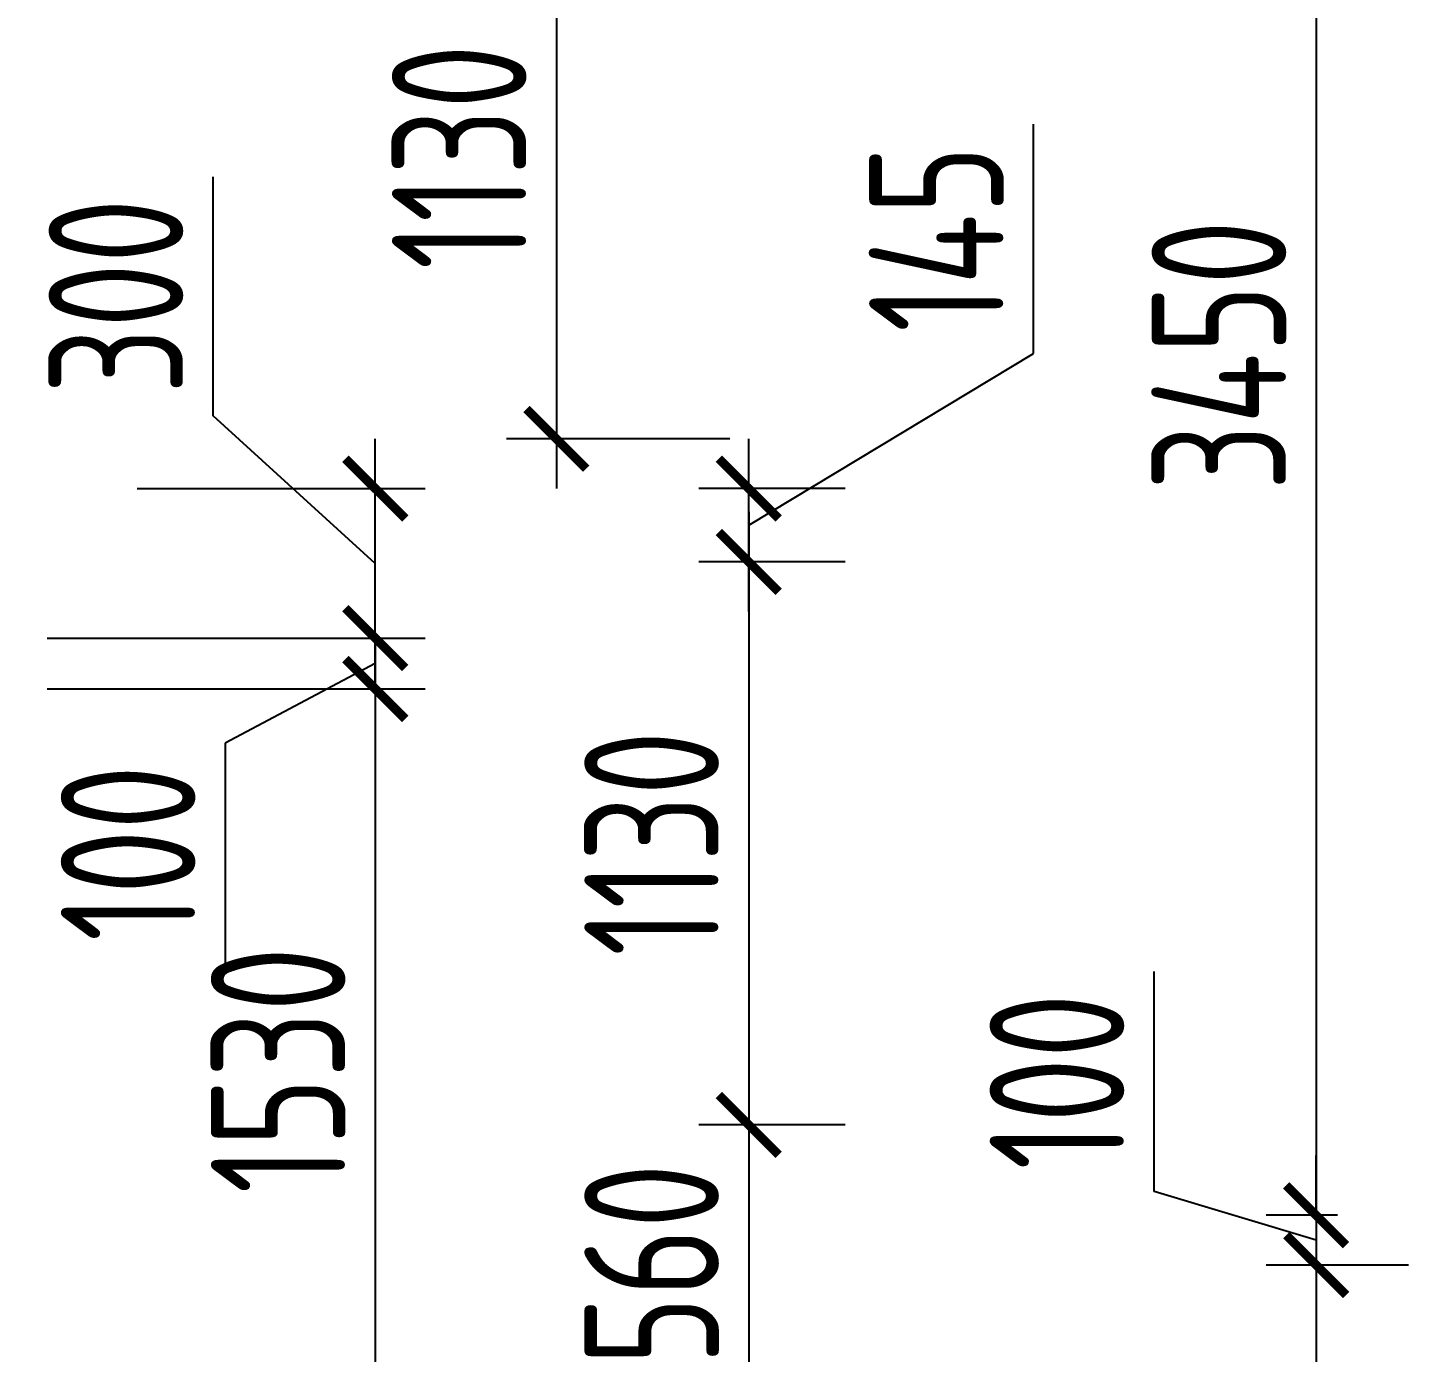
# Model space of a CAD drawing. Header units: millimetres. Extents: x -350007 to 535970, y -888 to 133718.
# Drawn here: x -212102 to -209332, y 110968 to 113626 of the extents above; entities that cross this region are included whole.
import ezdxf

# ---------------------------------------------------------------- set-up
doc = ezdxf.new("R2010")
doc.units = ezdxf.units.MM
doc.layers.add('АР_Размеры нов.', color=15, linetype='Continuous', lineweight=0)
doc.styles.add('ISOCPEUR', font='isocpeur.ttf', dxfattribs={"width": 0.7})
doc.dimstyles.new('R_100', dxfattribs={"dimtxt": 270, "dimasz": 120, "dimexe": 100, "dimexo": 0, "dimgap": 60, "dimtad": 1, "dimdec": 0, "dimrnd": 5, "dimzin": 0, "dimdsep": 46, "dimtxsty": 'ISOCPEUR', "dimblk": 'ARCHTICK', "dimcen": 0, "dimdle": 100, "dimclrd": 256, "dimclre": 256, "dimclrt": 256, "dimadec": 0, "dimazin": 0, "dimtfac": 2, "dimtdec": 0, "dimtofl": 0, "dimtmove": 1, "dimatfit": 3, "dimfxl": 1, "dimtvp": 3, "dimtolj": 1, "dimtzin": 0, "dimarcsym": 0})

# ---------------------------------------------------------------- blocks, each defined once
blk = doc.blocks.new('_ArchTick')
at = {"color": 0, "linetype": 'ByBlock', "const_width": 0.15}
blk.add_lwpolyline([(-0.5, -0.5), (0.5, 0.5)], dxfattribs=at)
blk = doc.blocks.new('*D2849')
at = {"layer": 'АР_Размеры нов.', "lineweight": -2, "ltscale": 100, "transparency": 16777216}
for p, q in [((-211404.8, 112398.7), (-211404.8, 110668.7)), ((-212063.2, 112298.7), (-211304.8, 112298.7)), ((-212063.2, 110768.7), (-211304.8, 110768.7))]:
    blk.add_line(p, q, dxfattribs=at)
at = {"layer": 'АР_Размеры нов.', "lineweight": -2, "ltscale": 100, "transparency": 16777216, "xscale": 120, "yscale": 120, "zscale": 120}
for p, rotation in [((-211404.8, 112298.7), 90), ((-211404.8, 110768.7), 270)]:
    blk.add_blockref('_ArchTick', p, dxfattribs=dict(at, rotation=rotation))
at = {"layer": 'АР_Размеры нов.', "ltscale": 100, "transparency": 16777216, "insert": (-211599.8, 111533.7), "char_height": 270, "attachment_point": 5, "rotation": 90, "style": 'ISOCPEUR'}
blk.add_mtext('\\A1;1530', dxfattribs=at)
blk = doc.blocks.new('*D2850')
at = {"layer": 'АР_Размеры нов.', "lineweight": -2, "ltscale": 100, "transparency": 16777216}
for p, q in [((-210655.5, 112653.9), (-210655.5, 111323.9)), ((-210461.8, 112553.9), (-210755.5, 112553.9)), ((-210476.8, 111423.9), (-210755.5, 111423.9))]:
    blk.add_line(p, q, dxfattribs=at)
at = {"layer": 'АР_Размеры нов.', "lineweight": -2, "ltscale": 100, "transparency": 16777216, "xscale": 120, "yscale": 120, "zscale": 120}
for p, rotation in [((-210655.5, 112553.9), 90), ((-210655.5, 111423.9), 270)]:
    blk.add_blockref('_ArchTick', p, dxfattribs=dict(at, rotation=rotation))
at = {"layer": 'АР_Размеры нов.', "ltscale": 100, "transparency": 16777216, "insert": (-210850.5, 111988.9), "char_height": 270, "attachment_point": 5, "rotation": 90, "style": 'ISOCPEUR'}
blk.add_mtext('\\A1;1130', dxfattribs=at)
blk = doc.blocks.new('*D2638')
at = {"layer": 'АР_Размеры нов.', "lineweight": -2, "ltscale": 100, "transparency": 16777216}
for p, q in [((-211404.8, 112400.7), (-211404.8, 112520.7)), ((-212063.2, 112400.7), (-211304.8, 112400.7)), ((-211404.8, 112400.7), (-211404.8, 112298.7)), ((-211404.8, 112349.7), (-211705.8, 112189.8)), ((-212063.2, 112298.7), (-211304.8, 112298.7)), ((-211404.8, 112298.7), (-211404.8, 112178.7)), ((-211705.8, 112189.8), (-211705.8, 111748.5))]:
    blk.add_line(p, q, dxfattribs=at)
at = {"layer": 'АР_Размеры нов.', "lineweight": -2, "ltscale": 100, "transparency": 16777216, "xscale": 120, "yscale": 120, "zscale": 120}
for p, rotation in [((-211404.8, 112400.7), 270), ((-211404.8, 112298.7), 90)]:
    blk.add_blockref('_ArchTick', p, dxfattribs=dict(at, rotation=rotation))
at = {"layer": 'АР_Размеры нов.', "ltscale": 100, "transparency": 16777216, "insert": (-211900.8, 111969.2), "char_height": 270, "attachment_point": 5, "rotation": 90, "style": 'ISOCPEUR'}
blk.add_mtext('\\A1;100', dxfattribs=at)
blk = doc.blocks.new('*D2774')
at = {"layer": 'АР_Размеры нов.', "lineweight": -2, "ltscale": 100, "transparency": 16777216}
for p, q in [((-211041.5, 114032.2), (-211041.5, 112700.7)), ((-210693.8, 113932.2), (-211141.5, 113932.2)), ((-210693.8, 112800.7), (-211141.5, 112800.7))]:
    blk.add_line(p, q, dxfattribs=at)
at = {"layer": 'АР_Размеры нов.', "lineweight": -2, "ltscale": 100, "transparency": 16777216, "xscale": 120, "yscale": 120, "zscale": 120}
for p, rotation in [((-211041.5, 113932.2), 90), ((-211041.5, 112800.7), 270)]:
    blk.add_blockref('_ArchTick', p, dxfattribs=dict(at, rotation=rotation))
at = {"layer": 'АР_Размеры нов.', "ltscale": 100, "transparency": 16777216, "insert": (-211236.5, 113366.4), "char_height": 270, "attachment_point": 5, "rotation": 90, "style": 'ISOCPEUR'}
blk.add_mtext('\\A1;1130', dxfattribs=at)
blk = doc.blocks.new('*D3155')
at = {"layer": 'АР_Размеры нов.', "lineweight": -2, "ltscale": 500, "transparency": 16777216}
for p, q in [((-211730.2, 112847.1), (-211730.2, 113326.2)), ((-211404.8, 112550.7), (-211730.2, 112847.1)), ((-211404.8, 112300.7), (-211404.8, 112800.7)), ((-211882.8, 112700.7), (-211304.8, 112700.7)), ((-212063.2, 112400.7), (-211304.8, 112400.7))]:
    blk.add_line(p, q, dxfattribs=at)
at = {"layer": 'АР_Размеры нов.', "lineweight": -2, "ltscale": 500, "transparency": 16777216, "xscale": 120, "yscale": 120, "zscale": 120}
for p, rotation in [((-211404.8, 112700.7), 90), ((-211404.8, 112400.7), 270)]:
    blk.add_blockref('_ArchTick', p, dxfattribs=dict(at, rotation=rotation))
at = {"layer": 'АР_Размеры нов.', "lineweight": 13, "ltscale": 500, "transparency": 16777216, "insert": (-211925.2, 113086.7), "char_height": 270, "attachment_point": 5, "rotation": 90, "style": 'ISOCPEUR'}
blk.add_mtext('\\A1;300', dxfattribs=at)
blk = doc.blocks.new('*D3207')
at = {"layer": 'АР_Размеры нов.', "lineweight": -2, "ltscale": 500, "transparency": 16777216}
for p, q in [((-210084.1, 112971.8), (-210084.1, 113432)), ((-210655.5, 112627.3), (-210084.1, 112971.8)), ((-210655.5, 112453.9), (-210655.5, 112800.7)), ((-210461.8, 112700.7), (-210755.5, 112700.7)), ((-210461.8, 112553.9), (-210755.5, 112553.9))]:
    blk.add_line(p, q, dxfattribs=at)
at = {"layer": 'АР_Размеры нов.', "lineweight": -2, "ltscale": 500, "transparency": 16777216, "xscale": 120, "yscale": 120, "zscale": 120}
for p, rotation in [((-210655.5, 112700.7), 90), ((-210655.5, 112553.9), 270)]:
    blk.add_blockref('_ArchTick', p, dxfattribs=dict(at, rotation=rotation))
at = {"layer": 'АР_Размеры нов.', "lineweight": 13, "ltscale": 500, "transparency": 16777216, "insert": (-210279.1, 113201.9), "char_height": 270, "attachment_point": 5, "rotation": 90, "style": 'ISOCPEUR'}
blk.add_mtext('\\A1;145', dxfattribs=at)
blk = doc.blocks.new('*D3208')
at = {"layer": 'АР_Размеры нов.', "lineweight": -2, "ltscale": 500, "transparency": 16777216}
for p, q in [((-210655.5, 111523.9), (-210655.5, 110764.7)), ((-210461.8, 111423.9), (-210755.5, 111423.9)), ((-210461.8, 110864.7), (-210755.5, 110864.7))]:
    blk.add_line(p, q, dxfattribs=at)
at = {"layer": 'АР_Размеры нов.', "lineweight": -2, "ltscale": 500, "transparency": 16777216, "xscale": 120, "yscale": 120, "zscale": 120}
for p, rotation in [((-210655.5, 111423.9), 90), ((-210655.5, 110864.7), 270)]:
    blk.add_blockref('_ArchTick', p, dxfattribs=dict(at, rotation=rotation))
at = {"layer": 'АР_Размеры нов.', "lineweight": 13, "ltscale": 500, "transparency": 16777216, "insert": (-210850.5, 111144.3), "char_height": 270, "attachment_point": 5, "rotation": 90, "style": 'ISOCPEUR'}
blk.add_mtext('\\A1;560', dxfattribs=at)
blk = doc.blocks.new('*D3271')
at = {"layer": 'АР_Размеры нов.', "lineweight": -2, "transparency": 16777216}
for p, q in [((-209517.2, 114793.8), (-209517.2, 111142.7)), ((-209472.6, 114693.8), (-209617.2, 114693.8)), ((-209474.2, 111242.7), (-209617.2, 111242.7))]:
    blk.add_line(p, q, dxfattribs=at)
at = {"layer": 'АР_Размеры нов.', "lineweight": -2, "transparency": 16777216, "xscale": 120, "yscale": 120, "zscale": 120}
for p, rotation in [((-209517.2, 114693.8), 90), ((-209517.2, 111242.7), 270)]:
    blk.add_blockref('_ArchTick', p, dxfattribs=dict(at, rotation=rotation))
at = {"layer": 'АР_Размеры нов.', "transparency": 16777216, "insert": (-209712.2, 112968.3), "char_height": 270, "attachment_point": 5, "rotation": 90, "style": 'ISOCPEUR'}
blk.add_mtext('\\A1;3450', dxfattribs=at)
blk = doc.blocks.new('*D3272')
at = {"layer": 'АР_Размеры нов.', "lineweight": -2, "transparency": 16777216}
for p, q in [((-209842.2, 111290.2), (-209842.2, 111731.5)), ((-209517.2, 111242.7), (-209517.2, 111362.7)), ((-209517.2, 111192.7), (-209842.2, 111290.2)), ((-209474.2, 111242.7), (-209617.2, 111242.7)), ((-209517.2, 111242.7), (-209517.2, 111142.7)), ((-209332.1, 111142.7), (-209617.2, 111142.7)), ((-209517.2, 111142.7), (-209517.2, 111022.7))]:
    blk.add_line(p, q, dxfattribs=at)
at = {"layer": 'АР_Размеры нов.', "lineweight": -2, "transparency": 16777216, "xscale": 120, "yscale": 120, "zscale": 120}
for p, rotation in [((-209517.2, 111242.7), 270), ((-209517.2, 111142.7), 90)]:
    blk.add_blockref('_ArchTick', p, dxfattribs=dict(at, rotation=rotation))
at = {"layer": 'АР_Размеры нов.', "transparency": 16777216, "insert": (-210037.2, 111510.9), "char_height": 270, "attachment_point": 5, "rotation": 90, "style": 'ISOCPEUR'}
blk.add_mtext('\\A1;100', dxfattribs=at)
blk = doc.blocks.new('*D3273')
at = {"layer": 'АР_Размеры нов.', "lineweight": -2, "transparency": 16777216}
for p, q in [((-209517.2, 111242.7), (-209517.2, 109634.7)), ((-209332.1, 111142.7), (-209617.2, 111142.7)), ((-209335.2, 109734.7), (-209617.2, 109734.7))]:
    blk.add_line(p, q, dxfattribs=at)
at = {"layer": 'АР_Размеры нов.', "lineweight": -2, "transparency": 16777216, "xscale": 120, "yscale": 120, "zscale": 120}
for p, rotation in [((-209517.2, 111142.7), 90), ((-209517.2, 109734.7), 270)]:
    blk.add_blockref('_ArchTick', p, dxfattribs=dict(at, rotation=rotation))
at = {"layer": 'АР_Размеры нов.', "transparency": 16777216, "insert": (-209712.2, 110438.7), "char_height": 270, "attachment_point": 5, "rotation": 90, "style": 'ISOCPEUR'}
blk.add_mtext('\\A1;1410', dxfattribs=at)

msp = doc.modelspace()

# ---------------------------------------------------------------- dimensions: what is measured, and where the dimension line sits
at = {"layer": 'АР_Размеры нов.'}
for base, p1, p2, picture, middle in [((-209517.2, 111242.7), (-209472.6, 114693.8), (-209474.2, 111242.7), '*D3271', (-209712.2, 112968.3)), ((-209517.2, 111142.7), (-209474.2, 111242.7), (-209332.1, 111142.7), '*D3272', (-210037.2, 111350.2)), ((-209517.2, 109734.7), (-209332.1, 111142.7), (-209335.2, 109734.7), '*D3273', (-209712.2, 110438.7))]:
    dim = msp.add_linear_dim(base=base, p1=p1, p2=p2, angle=90, dimstyle='R_100', override={"dimpost": '\\X'}, dxfattribs=at)
    dim.commit()
    dim.dimension.update_dxf_attribs({"geometry": picture, "text_midpoint": middle})
at = {"layer": 'АР_Размеры нов.', "ltscale": 100}
for base, p1, p2, picture, middle in [((-211041.5097937, 112800.6824584), (-210693.8271883, 113932.1824584), (-210693.8271883, 112800.6824584), '*D2774', (-211236.5097937, 113366.4324584)), ((-210655.5, 111423.9), (-210461.8, 112553.9), (-210476.8, 111423.9), '*D2850', (-210850.5, 111988.9)), ((-211404.8, 110768.7), (-212063.2, 112298.7), (-212063.2, 110768.7), '*D2849', (-211599.8, 111533.7))]:
    dim = msp.add_linear_dim(base=base, p1=p1, p2=p2, angle=90, dimstyle='R_100', override={"dimpost": '\\X', "dimfxl": 300, "dimarcsym": 1}, dxfattribs=at)
    dim.commit()
    dim.dimension.update_dxf_attribs({"geometry": picture, "text_midpoint": middle})
at = {"layer": 'АР_Размеры нов.', "lineweight": 13, "ltscale": 500}
for base, p1, p2, picture, middle in [((-210655.5, 112700.7), (-210461.8, 112553.9), (-210461.8, 112700.7), '*D3207', (-210084.1, 113031.8)), ((-211404.8, 112700.7), (-212063.2, 112400.7), (-211882.8, 112700.7), '*D3155', (-211730.2, 112907.1))]:
    dim = msp.add_linear_dim(base=base, p1=p1, p2=p2, angle=90, dimstyle='R_100', override={"dimpost": '\\X'}, dxfattribs=at)
    dim.commit()
    dim.dimension.update_dxf_attribs({"geometry": picture, "text_midpoint": middle, "dimtype": 160})
at = {"layer": 'АР_Размеры нов.', "ltscale": 100}
dim = msp.add_linear_dim(base=(-211404.8, 112298.7), p1=(-212063.2, 112400.7), p2=(-212063.2, 112298.7), angle=90, dimstyle='R_100', override={"dimpost": '\\X', "dimfxl": 2.5, "dimarcsym": 1}, dxfattribs=at)
dim.commit()
dim.dimension.update_dxf_attribs({"geometry": '*D2638', "text_midpoint": (-211705.8, 112129.8), "dimtype": 160})
at = {"layer": 'АР_Размеры нов.', "lineweight": 13, "ltscale": 500}
dim = msp.add_linear_dim(base=(-210655.5, 110864.7), p1=(-210461.8, 111423.9), p2=(-210461.8, 110864.7), angle=90, dimstyle='R_100', override={"dimpost": '\\X'}, dxfattribs=at)
dim.commit()
dim.dimension.update_dxf_attribs({"geometry": '*D3208', "text_midpoint": (-210850.5, 111144.3)})

doc.saveas('drawing.dxf')
